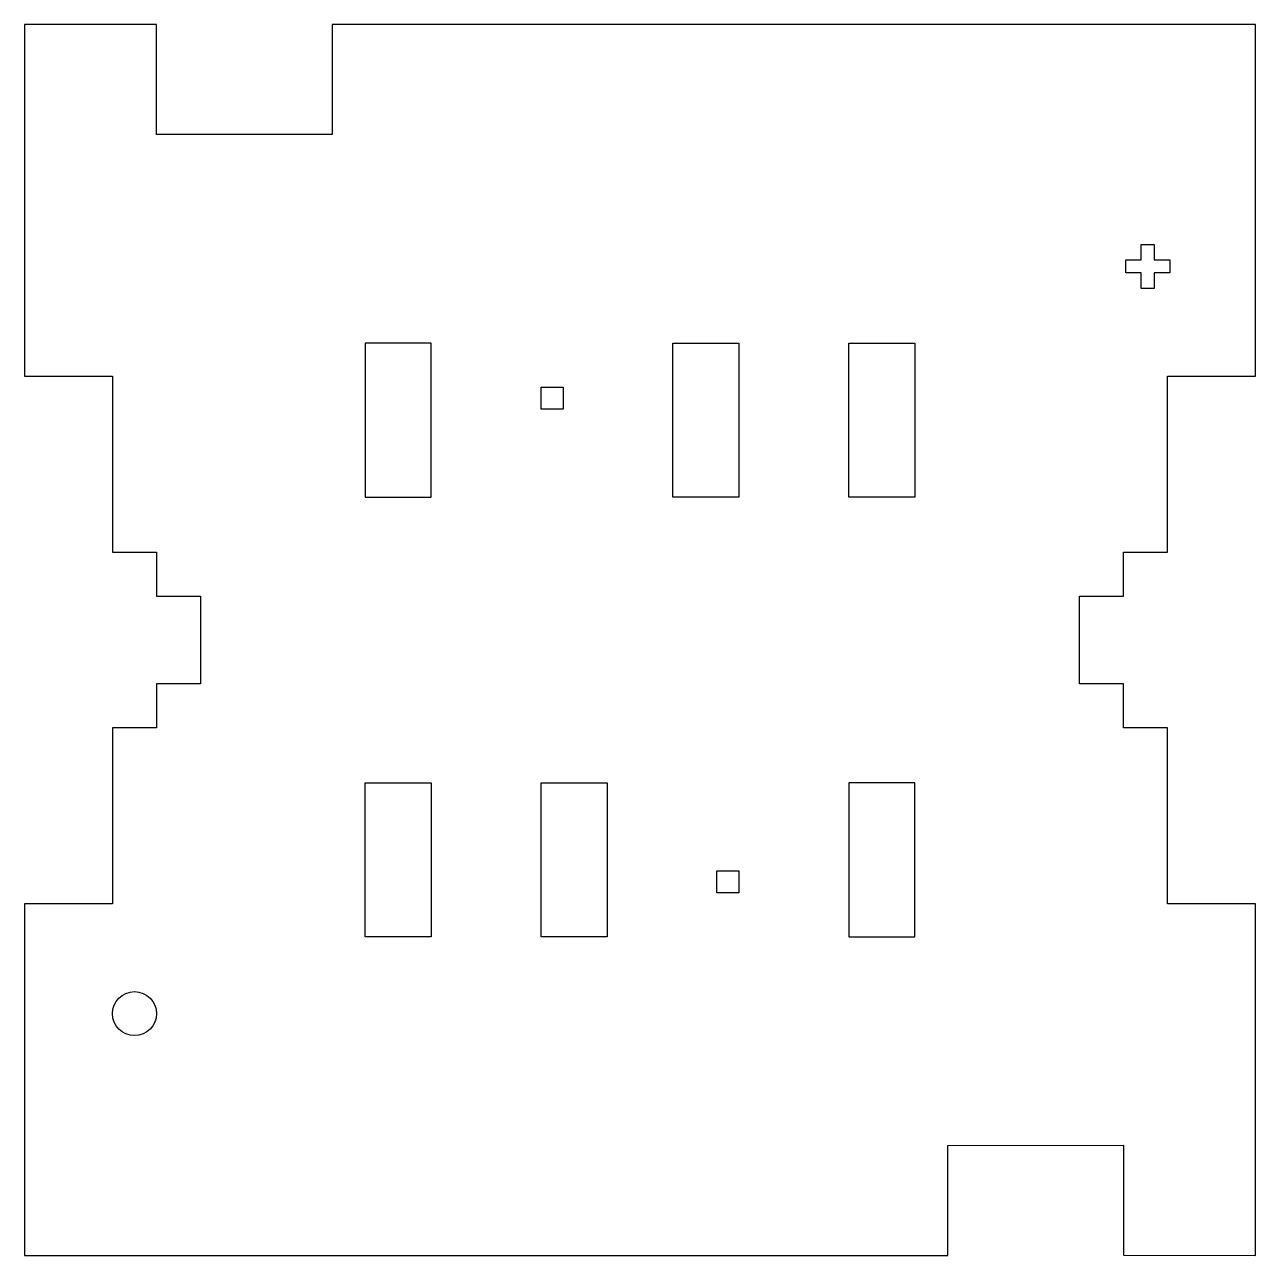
# Model space of a CAD drawing. Header units: millimetres. Extents: x 0 to 28, y 0 to 28.
import ezdxf

# ---------------------------------------------------------------- set-up
doc = ezdxf.new("R2010")
doc.units = ezdxf.units.MM
doc.layers.add('cut', color=7, linetype='Continuous')

msp = doc.modelspace()

# ---------------------------------------------------------------- linework, layer by layer
at = {"layer": 'cut', "linetype": 'Continuous'}
for points in [[(4, 13), (3, 13), (3, 12), (2, 12), (2, 8), (0, 8), (0, 0), (21, 0), (21, 2.5), (25, 2.506), (25, 0.006), (28, 0), (28, 8), (26, 8), (26, 12), (25, 12), (25, 13), (24, 13), (24, 15), (25, 15), (25, 16), (26, 16), (26, 20), (28, 20), (28, 28), (7, 28), (7, 25.5), (3, 25.5), (3, 28), (0, 28), (0, 20), (2, 20), (2, 16), (3, 16), (3, 15), (4, 15)], [(7.75, 20.75), (7.75, 17.25), (9.25, 17.25), (9.25, 20.75)], [(14.75, 17.25), (14.75, 20.75), (16.25, 20.75), (16.25, 17.25)], [(18.75, 17.25), (18.75, 20.75), (20.25, 20.75), (20.25, 17.25)], [(11.75, 19.25), (11.75, 19.75), (12.25, 19.75), (12.25, 19.25)], [(9.25, 10.75), (9.25, 7.25), (7.75, 7.25), (7.75, 10.75)], [(13.25, 10.75), (13.25, 7.25), (11.75, 7.25), (11.75, 10.75)], [(20.25, 7.25), (20.25, 10.75), (18.75, 10.75), (18.75, 7.25)], [(16.25, 8.75), (16.25, 8.25), (15.75, 8.25), (15.75, 8.75)]]:
    msp.add_lwpolyline(points, close=True, dxfattribs=at)
at = {"layer": 'cut'}
msp.add_lwpolyline([(25.4, 22.65), (25.4, 23), (25.7, 23), (25.7, 22.65), (26.05, 22.65), (26.05, 22.35), (25.7, 22.35), (25.7, 22), (25.4, 22), (25.4, 22.35), (25.05, 22.35), (25.05, 22.65)], close=True, dxfattribs=at)
msp.add_circle((2.5, 5.5), 0.5, dxfattribs=at)

doc.saveas('drawing.dxf')
